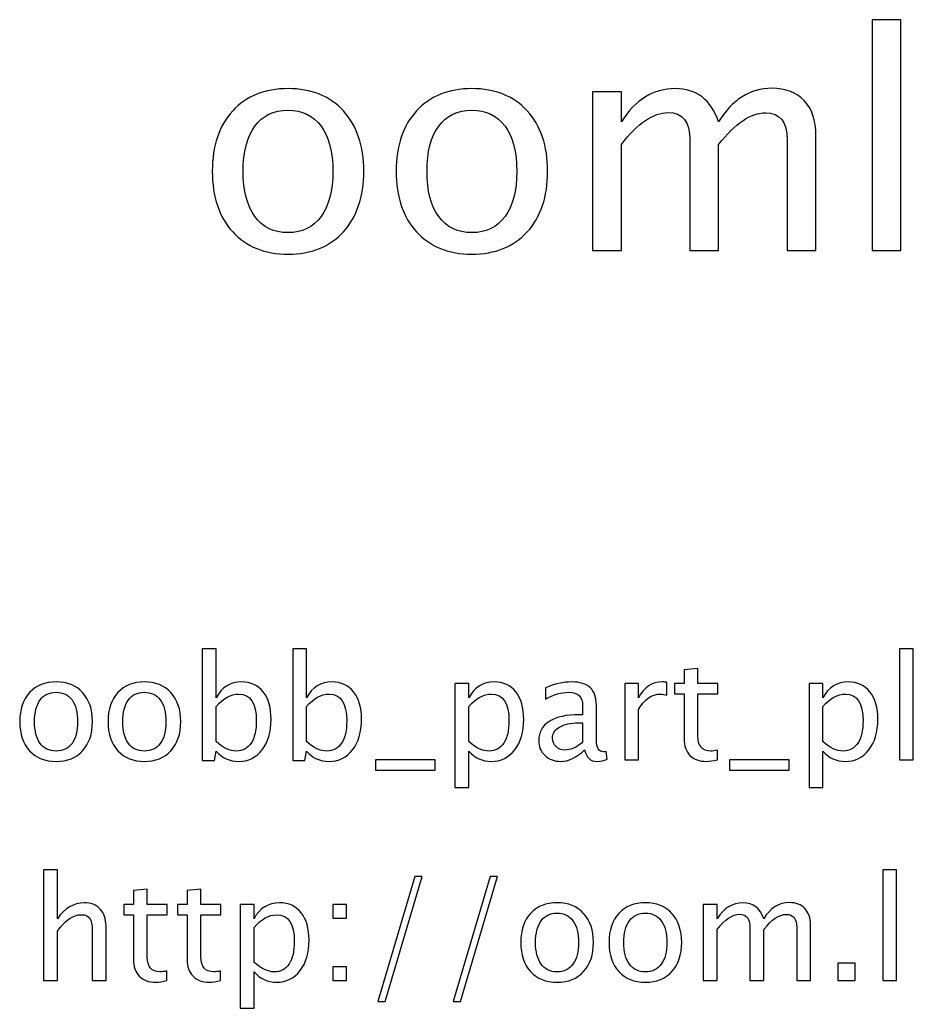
# Model space of a CAD drawing. Header units: centimetres. Extents: x -32.7 to 32.7, y -29.5 to 43.7.
# Drawn here: x -27.8 to -19.9, y 34.97 to 43.71 of the extents above; entities that cross this region are included whole.
import ezdxf

# ---------------------------------------------------------------- set-up
doc = ezdxf.new("R2010")
doc.units = ezdxf.units.CM
doc.header["$MEASUREMENT"] = 0
doc.layers.add('Layer 1', color=7, linetype='Continuous')

msp = doc.modelspace()

# ---------------------------------------------------------------- linework, layer by layer
at = {"layer": 'Layer 1'}
for points, knots in [([(-20.26239, 41.67044), (-20.26239, 41.67044), (-20.26239, 43.71037), (-20.26239, 43.71037), (-20.26239, 43.71037), (-20.26239, 43.71037), (-20.00839, 43.71037), (-20.00839, 43.71037), (-20.00839, 43.71037), (-20.00839, 43.71037), (-20.00839, 41.67044), (-20.00839, 41.67044), (-20.00839, 41.67044), (-20.00839, 41.67044), (-20.26239, 41.67044), (-20.26239, 41.67044)], [0, 0, 0, 0, 0.2, 0.2, 0.2, 0.2, 0.4, 0.4, 0.4, 0.4, 0.6, 0.6, 0.6, 0.6, 1, 1, 1, 1]), ([(-25.42528, 41.63869), (-25.63121, 41.63869), (-25.79437, 41.70439), (-25.91432, 41.8358), (-25.91432, 41.8358), (-26.0347, 41.96721), (-26.09468, 42.14581), (-26.09468, 42.37114), (-26.09468, 42.37114), (-26.09468, 42.59604), (-26.0347, 42.77419), (-25.91432, 42.90516), (-25.91432, 42.90516), (-25.79437, 43.03613), (-25.63121, 43.10183), (-25.42528, 43.10183), (-25.42528, 43.10183), (-25.21935, 43.10183), (-25.05619, 43.03613), (-24.93624, 42.90516), (-24.93624, 42.90516), (-24.81586, 42.77419), (-24.75589, 42.59604), (-24.75589, 42.37114), (-24.75589, 42.37114), (-24.75589, 42.14581), (-24.81586, 41.96721), (-24.93624, 41.8358), (-24.93624, 41.8358), (-25.05619, 41.70439), (-25.21935, 41.63869), (-25.42528, 41.63869)], [0, 0, 0, 0, 0.1111111, 0.1111111, 0.1111111, 0.1111111, 0.2222222, 0.2222222, 0.2222222, 0.2222222, 0.3333333, 0.3333333, 0.3333333, 0.3333333, 0.4444444, 0.4444444, 0.4444444, 0.4444444, 0.5555556, 0.5555556, 0.5555556, 0.5555556, 0.6666667, 0.6666667, 0.6666667, 0.6666667, 0.7777778, 0.7777778, 0.7777778, 0.7777778, 1, 1, 1, 1]), ([(-23.79986, 41.63869), (-24.00579, 41.63869), (-24.16895, 41.70439), (-24.2889, 41.8358), (-24.2889, 41.8358), (-24.40928, 41.96721), (-24.46926, 42.14581), (-24.46926, 42.37114), (-24.46926, 42.37114), (-24.46926, 42.59604), (-24.40928, 42.77419), (-24.2889, 42.90516), (-24.2889, 42.90516), (-24.16895, 43.03613), (-24.00579, 43.10183), (-23.79986, 43.10183), (-23.79986, 43.10183), (-23.59393, 43.10183), (-23.43077, 43.03613), (-23.31082, 42.90516), (-23.31082, 42.90516), (-23.19044, 42.77419), (-23.13047, 42.59604), (-23.13047, 42.37114), (-23.13047, 42.37114), (-23.13047, 42.14581), (-23.19044, 41.96721), (-23.31082, 41.8358), (-23.31082, 41.8358), (-23.43077, 41.70439), (-23.59393, 41.63869), (-23.79986, 41.63869)], [0, 0, 0, 0, 0.1111111, 0.1111111, 0.1111111, 0.1111111, 0.2222222, 0.2222222, 0.2222222, 0.2222222, 0.3333333, 0.3333333, 0.3333333, 0.3333333, 0.4444444, 0.4444444, 0.4444444, 0.4444444, 0.5555556, 0.5555556, 0.5555556, 0.5555556, 0.6666667, 0.6666667, 0.6666667, 0.6666667, 0.7777778, 0.7777778, 0.7777778, 0.7777778, 1, 1, 1, 1]), ([(-22.73271, 41.67044), (-22.73271, 41.67044), (-22.73271, 43.07273), (-22.73271, 43.07273), (-22.73271, 43.07273), (-22.73271, 43.07273), (-22.47871, 43.07273), (-22.47871, 43.07273), (-22.47871, 43.07273), (-22.47871, 43.07273), (-22.47871, 42.80771), (-22.47871, 42.80771), (-22.47871, 42.80771), (-22.3548, 43.00394), (-22.19605, 43.10183), (-22.00158, 43.10183), (-22.00158, 43.10183), (-21.81417, 43.10183), (-21.68673, 43.00394), (-21.61882, 42.80771), (-21.61882, 42.80771), (-21.49843, 43.0057), (-21.34144, 43.10448), (-21.14874, 43.10448), (-21.14874, 43.10448), (-21.02571, 43.10448), (-20.93002, 43.06832), (-20.86167, 42.99556), (-20.86167, 42.99556), (-20.79332, 42.9228), (-20.75892, 42.82094), (-20.75892, 42.68997), (-20.75892, 42.68997), (-20.75892, 42.68997), (-20.75892, 41.67044), (-20.75892, 41.67044), (-20.75892, 41.67044), (-20.75892, 41.67044), (-21.01292, 41.67044), (-21.01292, 41.67044), (-21.01292, 41.67044), (-21.01292, 41.67044), (-21.01292, 42.64807), (-21.01292, 42.64807), (-21.01292, 42.64807), (-21.01292, 42.80771), (-21.07642, 42.88752), (-21.20342, 42.88752), (-21.20342, 42.88752), (-21.33527, 42.88752), (-21.47374, 42.79448), (-21.61882, 42.60795), (-21.61882, 42.60795), (-21.61882, 42.60795), (-21.61882, 41.67044), (-21.61882, 41.67044), (-21.61882, 41.67044), (-21.61882, 41.67044), (-21.87282, 41.67044), (-21.87282, 41.67044), (-21.87282, 41.67044), (-21.87282, 41.67044), (-21.87282, 42.64896), (-21.87282, 42.64896), (-21.87282, 42.64896), (-21.87282, 42.80991), (-21.9372, 42.89017), (-22.0664, 42.89017), (-22.0664, 42.89017), (-22.19472, 42.89017), (-22.33231, 42.79668), (-22.47871, 42.60927), (-22.47871, 42.60927), (-22.47871, 42.60927), (-22.47871, 41.67044), (-22.47871, 41.67044), (-22.47871, 41.67044), (-22.47871, 41.67044), (-22.73271, 41.67044), (-22.73271, 41.67044)], [0, 0, 0, 0, 0.047619, 0.047619, 0.047619, 0.047619, 0.0952381, 0.0952381, 0.0952381, 0.0952381, 0.1428571, 0.1428571, 0.1428571, 0.1428571, 0.1904762, 0.1904762, 0.1904762, 0.1904762, 0.2380952, 0.2380952, 0.2380952, 0.2380952, 0.2857143, 0.2857143, 0.2857143, 0.2857143, 0.3333333, 0.3333333, 0.3333333, 0.3333333, 0.3809524, 0.3809524, 0.3809524, 0.3809524, 0.4285714, 0.4285714, 0.4285714, 0.4285714, 0.4761905, 0.4761905, 0.4761905, 0.4761905, 0.5238095, 0.5238095, 0.5238095, 0.5238095, 0.5714286, 0.5714286, 0.5714286, 0.5714286, 0.6190476, 0.6190476, 0.6190476, 0.6190476, 0.6666667, 0.6666667, 0.6666667, 0.6666667, 0.7142857, 0.7142857, 0.7142857, 0.7142857, 0.7619048, 0.7619048, 0.7619048, 0.7619048, 0.8095238, 0.8095238, 0.8095238, 0.8095238, 0.8571429, 0.8571429, 0.8571429, 0.8571429, 0.9047619, 0.9047619, 0.9047619, 0.9047619, 1, 1, 1, 1]), ([(-25.42572, 41.82919), (-25.30004, 41.82919), (-25.20215, 41.87637), (-25.13248, 41.97118), (-25.13248, 41.97118), (-25.06324, 42.06555), (-25.02841, 42.19917), (-25.02841, 42.37114), (-25.02841, 42.37114), (-25.02841, 42.54268), (-25.06324, 42.67586), (-25.13248, 42.77022), (-25.13248, 42.77022), (-25.20215, 42.86415), (-25.30004, 42.91133), (-25.42572, 42.91133), (-25.42572, 42.91133), (-25.55184, 42.91133), (-25.64973, 42.86415), (-25.71853, 42.77022), (-25.71853, 42.77022), (-25.78776, 42.67586), (-25.82215, 42.54268), (-25.82215, 42.37114), (-25.82215, 42.37114), (-25.82215, 42.19917), (-25.78776, 42.06555), (-25.71853, 41.97118), (-25.71853, 41.97118), (-25.64973, 41.87637), (-25.55184, 41.82919), (-25.42572, 41.82919)], [0, 0, 0, 0, 0.1111111, 0.1111111, 0.1111111, 0.1111111, 0.2222222, 0.2222222, 0.2222222, 0.2222222, 0.3333333, 0.3333333, 0.3333333, 0.3333333, 0.4444444, 0.4444444, 0.4444444, 0.4444444, 0.5555556, 0.5555556, 0.5555556, 0.5555556, 0.6666667, 0.6666667, 0.6666667, 0.6666667, 0.7777778, 0.7777778, 0.7777778, 0.7777778, 1, 1, 1, 1]), ([(-23.8003, 41.82919), (-23.67462, 41.82919), (-23.57673, 41.87637), (-23.50706, 41.97118), (-23.50706, 41.97118), (-23.43782, 42.06555), (-23.40299, 42.19917), (-23.40299, 42.37114), (-23.40299, 42.37114), (-23.40299, 42.54268), (-23.43782, 42.67586), (-23.50706, 42.77022), (-23.50706, 42.77022), (-23.57673, 42.86415), (-23.67462, 42.91133), (-23.8003, 42.91133), (-23.8003, 42.91133), (-23.92642, 42.91133), (-24.02431, 42.86415), (-24.09311, 42.77022), (-24.09311, 42.77022), (-24.16234, 42.67586), (-24.19673, 42.54268), (-24.19673, 42.37114), (-24.19673, 42.37114), (-24.19673, 42.19917), (-24.16234, 42.06555), (-24.09311, 41.97118), (-24.09311, 41.97118), (-24.02431, 41.87637), (-23.92642, 41.82919), (-23.8003, 41.82919)], [0, 0, 0, 0, 0.1111111, 0.1111111, 0.1111111, 0.1111111, 0.2222222, 0.2222222, 0.2222222, 0.2222222, 0.3333333, 0.3333333, 0.3333333, 0.3333333, 0.4444444, 0.4444444, 0.4444444, 0.4444444, 0.5555556, 0.5555556, 0.5555556, 0.5555556, 0.6666667, 0.6666667, 0.6666667, 0.6666667, 0.7777778, 0.7777778, 0.7777778, 0.7777778, 1, 1, 1, 1]), ([(-26.18315, 37.16282), (-26.18315, 37.16282), (-26.18315, 38.14961), (-26.18315, 38.14961), (-26.18315, 38.14961), (-26.18315, 38.14961), (-26.06123, 38.14961), (-26.06123, 38.14961), (-26.06123, 38.14961), (-26.06123, 38.14961), (-26.06123, 37.71633), (-26.06123, 37.71633), (-26.06123, 37.71633), (-26.01128, 37.81052), (-25.93613, 37.85751), (-25.83602, 37.85751), (-25.83602, 37.85751), (-25.75495, 37.85751), (-25.69124, 37.82809), (-25.64467, 37.76903), (-25.64467, 37.76903), (-25.5981, 37.70998), (-25.57482, 37.62933), (-25.57482, 37.5271), (-25.57482, 37.5271), (-25.57482, 37.41576), (-25.60128, 37.3258), (-25.65398, 37.25765), (-25.65398, 37.25765), (-25.70669, 37.18928), (-25.77611, 37.1552), (-25.86205, 37.1552), (-25.86205, 37.1552), (-25.94185, 37.1552), (-26.00831, 37.18568), (-26.06123, 37.24685), (-26.06123, 37.24685), (-26.06123, 37.24685), (-26.07605, 37.16282), (-26.07605, 37.16282), (-26.07605, 37.16282), (-26.07605, 37.16282), (-26.18315, 37.16282), (-26.18315, 37.16282)], [0, 0, 0, 0, 0.0833333, 0.0833333, 0.0833333, 0.0833333, 0.1666667, 0.1666667, 0.1666667, 0.1666667, 0.25, 0.25, 0.25, 0.25, 0.3333333, 0.3333333, 0.3333333, 0.3333333, 0.4166667, 0.4166667, 0.4166667, 0.4166667, 0.5, 0.5, 0.5, 0.5, 0.5833333, 0.5833333, 0.5833333, 0.5833333, 0.6666667, 0.6666667, 0.6666667, 0.6666667, 0.75, 0.75, 0.75, 0.75, 0.8333333, 0.8333333, 0.8333333, 0.8333333, 1, 1, 1, 1]), ([(-25.3839, 37.16282), (-25.3839, 37.16282), (-25.3839, 38.14961), (-25.3839, 38.14961), (-25.3839, 38.14961), (-25.3839, 38.14961), (-25.26198, 38.14961), (-25.26198, 38.14961), (-25.26198, 38.14961), (-25.26198, 38.14961), (-25.26198, 37.71633), (-25.26198, 37.71633), (-25.26198, 37.71633), (-25.21203, 37.81052), (-25.13688, 37.85751), (-25.03677, 37.85751), (-25.03677, 37.85751), (-24.9557, 37.85751), (-24.89199, 37.82809), (-24.84542, 37.76903), (-24.84542, 37.76903), (-24.79885, 37.70998), (-24.77557, 37.62933), (-24.77557, 37.5271), (-24.77557, 37.5271), (-24.77557, 37.41576), (-24.80203, 37.3258), (-24.85473, 37.25765), (-24.85473, 37.25765), (-24.90744, 37.18928), (-24.97686, 37.1552), (-25.0628, 37.1552), (-25.0628, 37.1552), (-25.1426, 37.1552), (-25.20906, 37.18568), (-25.26198, 37.24685), (-25.26198, 37.24685), (-25.26198, 37.24685), (-25.2768, 37.16282), (-25.2768, 37.16282), (-25.2768, 37.16282), (-25.2768, 37.16282), (-25.3839, 37.16282), (-25.3839, 37.16282)], [0, 0, 0, 0, 0.0833333, 0.0833333, 0.0833333, 0.0833333, 0.1666667, 0.1666667, 0.1666667, 0.1666667, 0.25, 0.25, 0.25, 0.25, 0.3333333, 0.3333333, 0.3333333, 0.3333333, 0.4166667, 0.4166667, 0.4166667, 0.4166667, 0.5, 0.5, 0.5, 0.5, 0.5833333, 0.5833333, 0.5833333, 0.5833333, 0.6666667, 0.6666667, 0.6666667, 0.6666667, 0.75, 0.75, 0.75, 0.75, 0.8333333, 0.8333333, 0.8333333, 0.8333333, 1, 1, 1, 1]), ([(-20.02028, 37.17044), (-20.02028, 37.17044), (-20.02028, 38.14961), (-20.02028, 38.14961), (-20.02028, 38.14961), (-20.02028, 38.14961), (-19.89836, 38.14961), (-19.89836, 38.14961), (-19.89836, 38.14961), (-19.89836, 38.14961), (-19.89836, 37.17044), (-19.89836, 37.17044), (-19.89836, 37.17044), (-19.89836, 37.17044), (-20.02028, 37.17044), (-20.02028, 37.17044)], [0, 0, 0, 0, 0.2, 0.2, 0.2, 0.2, 0.4, 0.4, 0.4, 0.4, 0.6, 0.6, 0.6, 0.6, 1, 1, 1, 1]), ([(-21.62852, 37.17065), (-21.6662, 37.16028), (-21.699, 37.1552), (-21.72673, 37.1552), (-21.72673, 37.1552), (-21.78896, 37.1552), (-21.83743, 37.17298), (-21.87215, 37.20854), (-21.87215, 37.20854), (-21.90707, 37.2441), (-21.92443, 37.29342), (-21.92443, 37.35671), (-21.92443, 37.35671), (-21.92443, 37.35671), (-21.92443, 37.7521), (-21.92443, 37.7521), (-21.92443, 37.7521), (-21.92443, 37.7521), (-22.00867, 37.7521), (-22.00867, 37.7521), (-22.00867, 37.7521), (-22.00867, 37.7521), (-22.00867, 37.84354), (-22.00867, 37.84354), (-22.00867, 37.84354), (-22.00867, 37.84354), (-21.92443, 37.84354), (-21.92443, 37.84354), (-21.92443, 37.84354), (-21.92443, 37.84354), (-21.92443, 37.96525), (-21.92443, 37.96525), (-21.92443, 37.96525), (-21.92443, 37.96525), (-21.80251, 37.97689), (-21.80251, 37.97689), (-21.80251, 37.97689), (-21.80251, 37.97689), (-21.80251, 37.84354), (-21.80251, 37.84354), (-21.80251, 37.84354), (-21.80251, 37.84354), (-21.62598, 37.84354), (-21.62598, 37.84354), (-21.62598, 37.84354), (-21.62598, 37.84354), (-21.62598, 37.7521), (-21.62598, 37.7521), (-21.62598, 37.7521), (-21.62598, 37.7521), (-21.80251, 37.7521), (-21.80251, 37.7521), (-21.80251, 37.7521), (-21.80251, 37.7521), (-21.80251, 37.37872), (-21.80251, 37.37872), (-21.80251, 37.37872), (-21.80251, 37.29067), (-21.7642, 37.24664), (-21.68779, 37.24664), (-21.68779, 37.24664), (-21.67149, 37.24664), (-21.6518, 37.24939), (-21.62852, 37.25468), (-21.62852, 37.25468), (-21.62852, 37.25468), (-21.62852, 37.17065), (-21.62852, 37.17065)], [0, 0, 0, 0, 0.0555556, 0.0555556, 0.0555556, 0.0555556, 0.1111111, 0.1111111, 0.1111111, 0.1111111, 0.1666667, 0.1666667, 0.1666667, 0.1666667, 0.2222222, 0.2222222, 0.2222222, 0.2222222, 0.2777778, 0.2777778, 0.2777778, 0.2777778, 0.3333333, 0.3333333, 0.3333333, 0.3333333, 0.3888889, 0.3888889, 0.3888889, 0.3888889, 0.4444444, 0.4444444, 0.4444444, 0.4444444, 0.5, 0.5, 0.5, 0.5, 0.5555556, 0.5555556, 0.5555556, 0.5555556, 0.6111111, 0.6111111, 0.6111111, 0.6111111, 0.6666667, 0.6666667, 0.6666667, 0.6666667, 0.7222222, 0.7222222, 0.7222222, 0.7222222, 0.7777778, 0.7777778, 0.7777778, 0.7777778, 0.8333333, 0.8333333, 0.8333333, 0.8333333, 0.8888889, 0.8888889, 0.8888889, 0.8888889, 1, 1, 1, 1]), ([(-27.47558, 37.1552), (-27.57443, 37.1552), (-27.65274, 37.18674), (-27.71032, 37.24982), (-27.71032, 37.24982), (-27.7681, 37.31289), (-27.79689, 37.39862), (-27.79689, 37.50678), (-27.79689, 37.50678), (-27.79689, 37.61473), (-27.7681, 37.70024), (-27.71032, 37.76311), (-27.71032, 37.76311), (-27.65274, 37.82597), (-27.57443, 37.85751), (-27.47558, 37.85751), (-27.47558, 37.85751), (-27.37673, 37.85751), (-27.29841, 37.82597), (-27.24084, 37.76311), (-27.24084, 37.76311), (-27.18306, 37.70024), (-27.15427, 37.61473), (-27.15427, 37.50678), (-27.15427, 37.50678), (-27.15427, 37.39862), (-27.18306, 37.31289), (-27.24084, 37.24982), (-27.24084, 37.24982), (-27.29841, 37.18674), (-27.37673, 37.1552), (-27.47558, 37.1552)], [0, 0, 0, 0, 0.1111111, 0.1111111, 0.1111111, 0.1111111, 0.2222222, 0.2222222, 0.2222222, 0.2222222, 0.3333333, 0.3333333, 0.3333333, 0.3333333, 0.4444444, 0.4444444, 0.4444444, 0.4444444, 0.5555556, 0.5555556, 0.5555556, 0.5555556, 0.6666667, 0.6666667, 0.6666667, 0.6666667, 0.7777778, 0.7777778, 0.7777778, 0.7777778, 1, 1, 1, 1]), ([(-26.69538, 37.1552), (-26.79423, 37.1552), (-26.87254, 37.18674), (-26.93012, 37.24982), (-26.93012, 37.24982), (-26.9879, 37.31289), (-27.01669, 37.39862), (-27.01669, 37.50678), (-27.01669, 37.50678), (-27.01669, 37.61473), (-26.9879, 37.70024), (-26.93012, 37.76311), (-26.93012, 37.76311), (-26.87254, 37.82597), (-26.79423, 37.85751), (-26.69538, 37.85751), (-26.69538, 37.85751), (-26.59653, 37.85751), (-26.51821, 37.82597), (-26.46064, 37.76311), (-26.46064, 37.76311), (-26.40286, 37.70024), (-26.37407, 37.61473), (-26.37407, 37.50678), (-26.37407, 37.50678), (-26.37407, 37.39862), (-26.40286, 37.31289), (-26.46064, 37.24982), (-26.46064, 37.24982), (-26.51821, 37.18674), (-26.59653, 37.1552), (-26.69538, 37.1552)], [0, 0, 0, 0, 0.1111111, 0.1111111, 0.1111111, 0.1111111, 0.2222222, 0.2222222, 0.2222222, 0.2222222, 0.3333333, 0.3333333, 0.3333333, 0.3333333, 0.4444444, 0.4444444, 0.4444444, 0.4444444, 0.5555556, 0.5555556, 0.5555556, 0.5555556, 0.6666667, 0.6666667, 0.6666667, 0.6666667, 0.7777778, 0.7777778, 0.7777778, 0.7777778, 1, 1, 1, 1]), ([(-23.94965, 36.92533), (-23.94965, 36.92533), (-23.94965, 37.84354), (-23.94965, 37.84354), (-23.94965, 37.84354), (-23.94965, 37.84354), (-23.82773, 37.84354), (-23.82773, 37.84354), (-23.82773, 37.84354), (-23.82773, 37.84354), (-23.82773, 37.71633), (-23.82773, 37.71633), (-23.82773, 37.71633), (-23.77778, 37.81052), (-23.70263, 37.85751), (-23.60252, 37.85751), (-23.60252, 37.85751), (-23.52145, 37.85751), (-23.45774, 37.82809), (-23.41117, 37.76903), (-23.41117, 37.76903), (-23.3646, 37.70998), (-23.34132, 37.62933), (-23.34132, 37.5271), (-23.34132, 37.5271), (-23.34132, 37.41576), (-23.36778, 37.3258), (-23.42048, 37.25765), (-23.42048, 37.25765), (-23.47319, 37.18928), (-23.54261, 37.1552), (-23.62855, 37.1552), (-23.62855, 37.1552), (-23.70835, 37.1552), (-23.77481, 37.18568), (-23.82773, 37.24685), (-23.82773, 37.24685), (-23.82773, 37.24685), (-23.82773, 36.92533), (-23.82773, 36.92533), (-23.82773, 36.92533), (-23.82773, 36.92533), (-23.94965, 36.92533), (-23.94965, 36.92533)], [0, 0, 0, 0, 0.0833333, 0.0833333, 0.0833333, 0.0833333, 0.1666667, 0.1666667, 0.1666667, 0.1666667, 0.25, 0.25, 0.25, 0.25, 0.3333333, 0.3333333, 0.3333333, 0.3333333, 0.4166667, 0.4166667, 0.4166667, 0.4166667, 0.5, 0.5, 0.5, 0.5, 0.5833333, 0.5833333, 0.5833333, 0.5833333, 0.6666667, 0.6666667, 0.6666667, 0.6666667, 0.75, 0.75, 0.75, 0.75, 0.8333333, 0.8333333, 0.8333333, 0.8333333, 1, 1, 1, 1]), ([(-22.80348, 37.25617), (-22.87671, 37.18886), (-22.9472, 37.1552), (-23.01493, 37.1552), (-23.01493, 37.1552), (-23.0706, 37.1552), (-23.11696, 37.17256), (-23.15357, 37.20748), (-23.15357, 37.20748), (-23.1904, 37.24241), (-23.20882, 37.28643), (-23.20882, 37.33956), (-23.20882, 37.33956), (-23.20882, 37.41301), (-23.17792, 37.46953), (-23.11611, 37.5089), (-23.11611, 37.5089), (-23.0543, 37.54827), (-22.96561, 37.56795), (-22.85004, 37.56795), (-22.85004, 37.56795), (-22.85004, 37.56795), (-22.82147, 37.56795), (-22.82147, 37.56795), (-22.82147, 37.56795), (-22.82147, 37.56795), (-22.82147, 37.64902), (-22.82147, 37.64902), (-22.82147, 37.64902), (-22.82147, 37.72712), (-22.86211, 37.76607), (-22.9436, 37.76607), (-22.9436, 37.76607), (-23.00668, 37.76607), (-23.07568, 37.74617), (-23.1504, 37.70638), (-23.1504, 37.70638), (-23.1504, 37.70638), (-23.1504, 37.80671), (-23.1504, 37.80671), (-23.1504, 37.80671), (-23.06827, 37.84058), (-22.9908, 37.85751), (-22.9182, 37.85751), (-22.9182, 37.85751), (-22.84348, 37.85751), (-22.78824, 37.84058), (-22.75289, 37.8065), (-22.75289, 37.8065), (-22.71733, 37.77242), (-22.69955, 37.71993), (-22.69955, 37.64902), (-22.69955, 37.64902), (-22.69955, 37.64902), (-22.69955, 37.34485), (-22.69955, 37.34485), (-22.69955, 37.34485), (-22.69955, 37.27522), (-22.67817, 37.24029), (-22.6352, 37.24029), (-22.6352, 37.24029), (-22.62991, 37.24029), (-22.62208, 37.24114), (-22.61171, 37.24283), (-22.61171, 37.24283), (-22.61171, 37.24283), (-22.60303, 37.1751), (-22.60303, 37.1751), (-22.60303, 37.1751), (-22.63076, 37.16176), (-22.66124, 37.1552), (-22.69468, 37.1552), (-22.69468, 37.1552), (-22.75162, 37.1552), (-22.78781, 37.18886), (-22.80348, 37.25617)], [0, 0, 0, 0, 0.05, 0.05, 0.05, 0.05, 0.1, 0.1, 0.1, 0.1, 0.15, 0.15, 0.15, 0.15, 0.2, 0.2, 0.2, 0.2, 0.25, 0.25, 0.25, 0.25, 0.3, 0.3, 0.3, 0.3, 0.35, 0.35, 0.35, 0.35, 0.4, 0.4, 0.4, 0.4, 0.45, 0.45, 0.45, 0.45, 0.5, 0.5, 0.5, 0.5, 0.55, 0.55, 0.55, 0.55, 0.6, 0.6, 0.6, 0.6, 0.65, 0.65, 0.65, 0.65, 0.7, 0.7, 0.7, 0.7, 0.75, 0.75, 0.75, 0.75, 0.8, 0.8, 0.8, 0.8, 0.85, 0.85, 0.85, 0.85, 0.9, 0.9, 0.9, 0.9, 1, 1, 1, 1]), ([(-22.44915, 37.17044), (-22.44915, 37.17044), (-22.44915, 37.84354), (-22.44915, 37.84354), (-22.44915, 37.84354), (-22.44915, 37.84354), (-22.32723, 37.84354), (-22.32723, 37.84354), (-22.32723, 37.84354), (-22.32723, 37.84354), (-22.32723, 37.71633), (-22.32723, 37.71633), (-22.32723, 37.71633), (-22.27876, 37.81052), (-22.20848, 37.85751), (-22.1162, 37.85751), (-22.1162, 37.85751), (-22.10371, 37.85751), (-22.09059, 37.85645), (-22.07704, 37.85434), (-22.07704, 37.85434), (-22.07704, 37.85434), (-22.07704, 37.74025), (-22.07704, 37.74025), (-22.07704, 37.74025), (-22.09821, 37.74723), (-22.11683, 37.75083), (-22.13292, 37.75083), (-22.13292, 37.75083), (-22.21039, 37.75083), (-22.27516, 37.70511), (-22.32723, 37.61346), (-22.32723, 37.61346), (-22.32723, 37.61346), (-22.32723, 37.17044), (-22.32723, 37.17044), (-22.32723, 37.17044), (-22.32723, 37.17044), (-22.44915, 37.17044), (-22.44915, 37.17044)], [0, 0, 0, 0, 0.0909091, 0.0909091, 0.0909091, 0.0909091, 0.1818182, 0.1818182, 0.1818182, 0.1818182, 0.2727273, 0.2727273, 0.2727273, 0.2727273, 0.3636364, 0.3636364, 0.3636364, 0.3636364, 0.4545455, 0.4545455, 0.4545455, 0.4545455, 0.5454545, 0.5454545, 0.5454545, 0.5454545, 0.6363636, 0.6363636, 0.6363636, 0.6363636, 0.7272727, 0.7272727, 0.7272727, 0.7272727, 0.8181818, 0.8181818, 0.8181818, 0.8181818, 1, 1, 1, 1]), ([(-20.81953, 36.92533), (-20.81953, 36.92533), (-20.81953, 37.84354), (-20.81953, 37.84354), (-20.81953, 37.84354), (-20.81953, 37.84354), (-20.69761, 37.84354), (-20.69761, 37.84354), (-20.69761, 37.84354), (-20.69761, 37.84354), (-20.69761, 37.71633), (-20.69761, 37.71633), (-20.69761, 37.71633), (-20.64766, 37.81052), (-20.57251, 37.85751), (-20.4724, 37.85751), (-20.4724, 37.85751), (-20.39133, 37.85751), (-20.32762, 37.82809), (-20.28105, 37.76903), (-20.28105, 37.76903), (-20.23448, 37.70998), (-20.2112, 37.62933), (-20.2112, 37.5271), (-20.2112, 37.5271), (-20.2112, 37.41576), (-20.23766, 37.3258), (-20.29036, 37.25765), (-20.29036, 37.25765), (-20.34307, 37.18928), (-20.41249, 37.1552), (-20.49843, 37.1552), (-20.49843, 37.1552), (-20.57823, 37.1552), (-20.64469, 37.18568), (-20.69761, 37.24685), (-20.69761, 37.24685), (-20.69761, 37.24685), (-20.69761, 36.92533), (-20.69761, 36.92533), (-20.69761, 36.92533), (-20.69761, 36.92533), (-20.81953, 36.92533), (-20.81953, 36.92533)], [0, 0, 0, 0, 0.0833333, 0.0833333, 0.0833333, 0.0833333, 0.1666667, 0.1666667, 0.1666667, 0.1666667, 0.25, 0.25, 0.25, 0.25, 0.3333333, 0.3333333, 0.3333333, 0.3333333, 0.4166667, 0.4166667, 0.4166667, 0.4166667, 0.5, 0.5, 0.5, 0.5, 0.5833333, 0.5833333, 0.5833333, 0.5833333, 0.6666667, 0.6666667, 0.6666667, 0.6666667, 0.75, 0.75, 0.75, 0.75, 0.8333333, 0.8333333, 0.8333333, 0.8333333, 1, 1, 1, 1]), ([(-27.47579, 37.24664), (-27.41547, 37.24664), (-27.36848, 37.26929), (-27.33503, 37.3148), (-27.33503, 37.3148), (-27.3018, 37.36009), (-27.28508, 37.42423), (-27.28508, 37.50678), (-27.28508, 37.50678), (-27.28508, 37.58912), (-27.3018, 37.65304), (-27.33503, 37.69834), (-27.33503, 37.69834), (-27.36848, 37.74342), (-27.41547, 37.76607), (-27.47579, 37.76607), (-27.47579, 37.76607), (-27.53633, 37.76607), (-27.58332, 37.74342), (-27.61634, 37.69834), (-27.61634, 37.69834), (-27.64957, 37.65304), (-27.66608, 37.58912), (-27.66608, 37.50678), (-27.66608, 37.50678), (-27.66608, 37.42423), (-27.64957, 37.36009), (-27.61634, 37.3148), (-27.61634, 37.3148), (-27.58332, 37.26929), (-27.53633, 37.24664), (-27.47579, 37.24664)], [0, 0, 0, 0, 0.1111111, 0.1111111, 0.1111111, 0.1111111, 0.2222222, 0.2222222, 0.2222222, 0.2222222, 0.3333333, 0.3333333, 0.3333333, 0.3333333, 0.4444444, 0.4444444, 0.4444444, 0.4444444, 0.5555556, 0.5555556, 0.5555556, 0.5555556, 0.6666667, 0.6666667, 0.6666667, 0.6666667, 0.7777778, 0.7777778, 0.7777778, 0.7777778, 1, 1, 1, 1]), ([(-26.69559, 37.24664), (-26.63527, 37.24664), (-26.58828, 37.26929), (-26.55483, 37.3148), (-26.55483, 37.3148), (-26.5216, 37.36009), (-26.50488, 37.42423), (-26.50488, 37.50678), (-26.50488, 37.50678), (-26.50488, 37.58912), (-26.5216, 37.65304), (-26.55483, 37.69834), (-26.55483, 37.69834), (-26.58828, 37.74342), (-26.63527, 37.76607), (-26.69559, 37.76607), (-26.69559, 37.76607), (-26.75613, 37.76607), (-26.80312, 37.74342), (-26.83614, 37.69834), (-26.83614, 37.69834), (-26.86937, 37.65304), (-26.88588, 37.58912), (-26.88588, 37.50678), (-26.88588, 37.50678), (-26.88588, 37.42423), (-26.86937, 37.36009), (-26.83614, 37.3148), (-26.83614, 37.3148), (-26.80312, 37.26929), (-26.75613, 37.24664), (-26.69559, 37.24664)], [0, 0, 0, 0, 0.1111111, 0.1111111, 0.1111111, 0.1111111, 0.2222222, 0.2222222, 0.2222222, 0.2222222, 0.3333333, 0.3333333, 0.3333333, 0.3333333, 0.4444444, 0.4444444, 0.4444444, 0.4444444, 0.5555556, 0.5555556, 0.5555556, 0.5555556, 0.6666667, 0.6666667, 0.6666667, 0.6666667, 0.7777778, 0.7777778, 0.7777778, 0.7777778, 1, 1, 1, 1]), ([(-26.06123, 37.33088), (-25.99836, 37.27479), (-25.93846, 37.24664), (-25.88152, 37.24664), (-25.88152, 37.24664), (-25.82543, 37.24664), (-25.78204, 37.27014), (-25.75156, 37.31691), (-25.75156, 37.31691), (-25.72087, 37.36369), (-25.70563, 37.42952), (-25.70563, 37.51461), (-25.70563, 37.51461), (-25.70563, 37.67209), (-25.7577, 37.75083), (-25.86184, 37.75083), (-25.86184, 37.75083), (-25.93, 37.75083), (-25.99646, 37.714), (-26.06123, 37.64013), (-26.06123, 37.64013), (-26.06123, 37.64013), (-26.06123, 37.33088), (-26.06123, 37.33088)], [0, 0, 0, 0, 0.1428571, 0.1428571, 0.1428571, 0.1428571, 0.2857143, 0.2857143, 0.2857143, 0.2857143, 0.4285714, 0.4285714, 0.4285714, 0.4285714, 0.5714286, 0.5714286, 0.5714286, 0.5714286, 0.7142857, 0.7142857, 0.7142857, 0.7142857, 1, 1, 1, 1]), ([(-25.26198, 37.33088), (-25.19911, 37.27479), (-25.13921, 37.24664), (-25.08227, 37.24664), (-25.08227, 37.24664), (-25.02618, 37.24664), (-24.98279, 37.27014), (-24.95231, 37.31691), (-24.95231, 37.31691), (-24.92162, 37.36369), (-24.90638, 37.42952), (-24.90638, 37.51461), (-24.90638, 37.51461), (-24.90638, 37.67209), (-24.95845, 37.75083), (-25.06259, 37.75083), (-25.06259, 37.75083), (-25.13075, 37.75083), (-25.19721, 37.714), (-25.26198, 37.64013), (-25.26198, 37.64013), (-25.26198, 37.64013), (-25.26198, 37.33088), (-25.26198, 37.33088)], [0, 0, 0, 0, 0.1428571, 0.1428571, 0.1428571, 0.1428571, 0.2857143, 0.2857143, 0.2857143, 0.2857143, 0.4285714, 0.4285714, 0.4285714, 0.4285714, 0.5714286, 0.5714286, 0.5714286, 0.5714286, 0.7142857, 0.7142857, 0.7142857, 0.7142857, 1, 1, 1, 1]), ([(-23.82773, 37.33088), (-23.76486, 37.27479), (-23.70496, 37.24664), (-23.64802, 37.24664), (-23.64802, 37.24664), (-23.59193, 37.24664), (-23.54854, 37.27014), (-23.51806, 37.31691), (-23.51806, 37.31691), (-23.48737, 37.36369), (-23.47213, 37.42952), (-23.47213, 37.51461), (-23.47213, 37.51461), (-23.47213, 37.67209), (-23.5242, 37.75083), (-23.62834, 37.75083), (-23.62834, 37.75083), (-23.6965, 37.75083), (-23.76296, 37.714), (-23.82773, 37.64013), (-23.82773, 37.64013), (-23.82773, 37.64013), (-23.82773, 37.33088), (-23.82773, 37.33088)], [0, 0, 0, 0, 0.1428571, 0.1428571, 0.1428571, 0.1428571, 0.2857143, 0.2857143, 0.2857143, 0.2857143, 0.4285714, 0.4285714, 0.4285714, 0.4285714, 0.5714286, 0.5714286, 0.5714286, 0.5714286, 0.7142857, 0.7142857, 0.7142857, 0.7142857, 1, 1, 1, 1]), ([(-20.69761, 37.33088), (-20.63474, 37.27479), (-20.57484, 37.24664), (-20.5179, 37.24664), (-20.5179, 37.24664), (-20.46181, 37.24664), (-20.41842, 37.27014), (-20.38794, 37.31691), (-20.38794, 37.31691), (-20.35725, 37.36369), (-20.34201, 37.42952), (-20.34201, 37.51461), (-20.34201, 37.51461), (-20.34201, 37.67209), (-20.39408, 37.75083), (-20.49822, 37.75083), (-20.49822, 37.75083), (-20.56638, 37.75083), (-20.63284, 37.714), (-20.69761, 37.64013), (-20.69761, 37.64013), (-20.69761, 37.64013), (-20.69761, 37.33088), (-20.69761, 37.33088)], [0, 0, 0, 0, 0.1428571, 0.1428571, 0.1428571, 0.1428571, 0.2857143, 0.2857143, 0.2857143, 0.2857143, 0.4285714, 0.4285714, 0.4285714, 0.4285714, 0.5714286, 0.5714286, 0.5714286, 0.5714286, 0.7142857, 0.7142857, 0.7142857, 0.7142857, 1, 1, 1, 1]), ([(-22.82147, 37.32263), (-22.82147, 37.32263), (-22.82147, 37.49556), (-22.82147, 37.49556), (-22.82147, 37.49556), (-22.82147, 37.49556), (-22.86063, 37.49683), (-22.86063, 37.49683), (-22.86063, 37.49683), (-22.92836, 37.49683), (-22.98297, 37.48434), (-23.02467, 37.45937), (-23.02467, 37.45937), (-23.06616, 37.43418), (-23.0869, 37.40095), (-23.0869, 37.35946), (-23.0869, 37.35946), (-23.0869, 37.33046), (-23.07653, 37.30591), (-23.056, 37.2858), (-23.056, 37.2858), (-23.03525, 37.26569), (-23.01006, 37.25553), (-22.98022, 37.25553), (-22.98022, 37.25553), (-22.92942, 37.25553), (-22.8765, 37.27797), (-22.82147, 37.32263)], [0, 0, 0, 0, 0.125, 0.125, 0.125, 0.125, 0.25, 0.25, 0.25, 0.25, 0.375, 0.375, 0.375, 0.375, 0.5, 0.5, 0.5, 0.5, 0.625, 0.625, 0.625, 0.625, 0.75, 0.75, 0.75, 0.75, 1, 1, 1, 1]), ([(-24.65323, 37.079), (-24.65323, 37.079), (-24.65323, 37.17044), (-24.65323, 37.17044), (-24.65323, 37.17044), (-24.65323, 37.17044), (-24.12491, 37.17044), (-24.12491, 37.17044), (-24.12491, 37.17044), (-24.12491, 37.17044), (-24.12491, 37.079), (-24.12491, 37.079), (-24.12491, 37.079), (-24.12491, 37.079), (-24.65323, 37.079), (-24.65323, 37.079)], [0, 0, 0, 0, 0.2, 0.2, 0.2, 0.2, 0.4, 0.4, 0.4, 0.4, 0.6, 0.6, 0.6, 0.6, 1, 1, 1, 1]), ([(-21.52311, 37.079), (-21.52311, 37.079), (-21.52311, 37.17044), (-21.52311, 37.17044), (-21.52311, 37.17044), (-21.52311, 37.17044), (-20.99479, 37.17044), (-20.99479, 37.17044), (-20.99479, 37.17044), (-20.99479, 37.17044), (-20.99479, 37.079), (-20.99479, 37.079), (-20.99479, 37.079), (-20.99479, 37.079), (-21.52311, 37.079), (-21.52311, 37.079)], [0, 0, 0, 0, 0.2, 0.2, 0.2, 0.2, 0.4, 0.4, 0.4, 0.4, 0.6, 0.6, 0.6, 0.6, 1, 1, 1, 1]), ([(-27.58567, 35.21887), (-27.58567, 35.21887), (-27.58567, 36.19804), (-27.58567, 36.19804), (-27.58567, 36.19804), (-27.58567, 36.19804), (-27.46375, 36.19804), (-27.46375, 36.19804), (-27.46375, 36.19804), (-27.46375, 36.19804), (-27.46375, 35.76476), (-27.46375, 35.76476), (-27.46375, 35.76476), (-27.39919, 35.85895), (-27.32003, 35.90594), (-27.22647, 35.90594), (-27.22647, 35.90594), (-27.16763, 35.90594), (-27.12085, 35.88753), (-27.08635, 35.85048), (-27.08635, 35.85048), (-27.05185, 35.81365), (-27.03449, 35.76391), (-27.03449, 35.70168), (-27.03449, 35.70168), (-27.03449, 35.70168), (-27.03449, 35.21887), (-27.03449, 35.21887), (-27.03449, 35.21887), (-27.03449, 35.21887), (-27.15641, 35.21887), (-27.15641, 35.21887), (-27.15641, 35.21887), (-27.15641, 35.21887), (-27.15641, 35.66189), (-27.15641, 35.66189), (-27.15641, 35.66189), (-27.15641, 35.71184), (-27.16382, 35.7474), (-27.17842, 35.76857), (-27.17842, 35.76857), (-27.19324, 35.78995), (-27.21758, 35.80053), (-27.25166, 35.80053), (-27.25166, 35.80053), (-27.32659, 35.80053), (-27.39729, 35.75164), (-27.46375, 35.65385), (-27.46375, 35.65385), (-27.46375, 35.65385), (-27.46375, 35.21887), (-27.46375, 35.21887), (-27.46375, 35.21887), (-27.46375, 35.21887), (-27.58567, 35.21887), (-27.58567, 35.21887)], [0, 0, 0, 0, 0.0666667, 0.0666667, 0.0666667, 0.0666667, 0.1333333, 0.1333333, 0.1333333, 0.1333333, 0.2, 0.2, 0.2, 0.2, 0.2666667, 0.2666667, 0.2666667, 0.2666667, 0.3333333, 0.3333333, 0.3333333, 0.3333333, 0.4, 0.4, 0.4, 0.4, 0.4666667, 0.4666667, 0.4666667, 0.4666667, 0.5333333, 0.5333333, 0.5333333, 0.5333333, 0.6, 0.6, 0.6, 0.6, 0.6666667, 0.6666667, 0.6666667, 0.6666667, 0.7333333, 0.7333333, 0.7333333, 0.7333333, 0.8, 0.8, 0.8, 0.8, 0.8666667, 0.8666667, 0.8666667, 0.8666667, 1, 1, 1, 1]), ([(-20.16677, 35.21887), (-20.16677, 35.21887), (-20.16677, 36.19804), (-20.16677, 36.19804), (-20.16677, 36.19804), (-20.16677, 36.19804), (-20.04485, 36.19804), (-20.04485, 36.19804), (-20.04485, 36.19804), (-20.04485, 36.19804), (-20.04485, 35.21887), (-20.04485, 35.21887), (-20.04485, 35.21887), (-20.04485, 35.21887), (-20.16677, 35.21887), (-20.16677, 35.21887)], [0, 0, 0, 0, 0.2, 0.2, 0.2, 0.2, 0.4, 0.4, 0.4, 0.4, 0.6, 0.6, 0.6, 0.6, 1, 1, 1, 1]), ([(-24.63123, 35.03472), (-24.63123, 35.03472), (-24.30463, 36.13708), (-24.30463, 36.13708), (-24.30463, 36.13708), (-24.30463, 36.13708), (-24.24007, 36.13708), (-24.24007, 36.13708), (-24.24007, 36.13708), (-24.24007, 36.13708), (-24.56667, 35.03472), (-24.56667, 35.03472), (-24.56667, 35.03472), (-24.56667, 35.03472), (-24.63123, 35.03472), (-24.63123, 35.03472)], [0, 0, 0, 0, 0.2, 0.2, 0.2, 0.2, 0.4, 0.4, 0.4, 0.4, 0.6, 0.6, 0.6, 0.6, 1, 1, 1, 1]), ([(-23.96533, 35.03472), (-23.96533, 35.03472), (-23.63873, 36.13708), (-23.63873, 36.13708), (-23.63873, 36.13708), (-23.63873, 36.13708), (-23.57417, 36.13708), (-23.57417, 36.13708), (-23.57417, 36.13708), (-23.57417, 36.13708), (-23.90077, 35.03472), (-23.90077, 35.03472), (-23.90077, 35.03472), (-23.90077, 35.03472), (-23.96533, 35.03472), (-23.96533, 35.03472)], [0, 0, 0, 0, 0.2, 0.2, 0.2, 0.2, 0.4, 0.4, 0.4, 0.4, 0.6, 0.6, 0.6, 0.6, 1, 1, 1, 1]), ([(-26.49643, 35.21908), (-26.53411, 35.20871), (-26.56691, 35.20363), (-26.59464, 35.20363), (-26.59464, 35.20363), (-26.65687, 35.20363), (-26.70534, 35.22141), (-26.74006, 35.25697), (-26.74006, 35.25697), (-26.77498, 35.29253), (-26.79234, 35.34185), (-26.79234, 35.40514), (-26.79234, 35.40514), (-26.79234, 35.40514), (-26.79234, 35.80053), (-26.79234, 35.80053), (-26.79234, 35.80053), (-26.79234, 35.80053), (-26.87658, 35.80053), (-26.87658, 35.80053), (-26.87658, 35.80053), (-26.87658, 35.80053), (-26.87658, 35.89197), (-26.87658, 35.89197), (-26.87658, 35.89197), (-26.87658, 35.89197), (-26.79234, 35.89197), (-26.79234, 35.89197), (-26.79234, 35.89197), (-26.79234, 35.89197), (-26.79234, 36.01368), (-26.79234, 36.01368), (-26.79234, 36.01368), (-26.79234, 36.01368), (-26.67042, 36.02532), (-26.67042, 36.02532), (-26.67042, 36.02532), (-26.67042, 36.02532), (-26.67042, 35.89197), (-26.67042, 35.89197), (-26.67042, 35.89197), (-26.67042, 35.89197), (-26.49389, 35.89197), (-26.49389, 35.89197), (-26.49389, 35.89197), (-26.49389, 35.89197), (-26.49389, 35.80053), (-26.49389, 35.80053), (-26.49389, 35.80053), (-26.49389, 35.80053), (-26.67042, 35.80053), (-26.67042, 35.80053), (-26.67042, 35.80053), (-26.67042, 35.80053), (-26.67042, 35.42715), (-26.67042, 35.42715), (-26.67042, 35.42715), (-26.67042, 35.3391), (-26.63211, 35.29507), (-26.5557, 35.29507), (-26.5557, 35.29507), (-26.5394, 35.29507), (-26.51971, 35.29782), (-26.49643, 35.30311), (-26.49643, 35.30311), (-26.49643, 35.30311), (-26.49643, 35.21908), (-26.49643, 35.21908)], [0, 0, 0, 0, 0.0555556, 0.0555556, 0.0555556, 0.0555556, 0.1111111, 0.1111111, 0.1111111, 0.1111111, 0.1666667, 0.1666667, 0.1666667, 0.1666667, 0.2222222, 0.2222222, 0.2222222, 0.2222222, 0.2777778, 0.2777778, 0.2777778, 0.2777778, 0.3333333, 0.3333333, 0.3333333, 0.3333333, 0.3888889, 0.3888889, 0.3888889, 0.3888889, 0.4444444, 0.4444444, 0.4444444, 0.4444444, 0.5, 0.5, 0.5, 0.5, 0.5555556, 0.5555556, 0.5555556, 0.5555556, 0.6111111, 0.6111111, 0.6111111, 0.6111111, 0.6666667, 0.6666667, 0.6666667, 0.6666667, 0.7222222, 0.7222222, 0.7222222, 0.7222222, 0.7777778, 0.7777778, 0.7777778, 0.7777778, 0.8333333, 0.8333333, 0.8333333, 0.8333333, 0.8888889, 0.8888889, 0.8888889, 0.8888889, 1, 1, 1, 1]), ([(-26.02145, 35.21908), (-26.05913, 35.20871), (-26.09193, 35.20363), (-26.11966, 35.20363), (-26.11966, 35.20363), (-26.18189, 35.20363), (-26.23036, 35.22141), (-26.26508, 35.25697), (-26.26508, 35.25697), (-26.3, 35.29253), (-26.31736, 35.34185), (-26.31736, 35.40514), (-26.31736, 35.40514), (-26.31736, 35.40514), (-26.31736, 35.80053), (-26.31736, 35.80053), (-26.31736, 35.80053), (-26.31736, 35.80053), (-26.4016, 35.80053), (-26.4016, 35.80053), (-26.4016, 35.80053), (-26.4016, 35.80053), (-26.4016, 35.89197), (-26.4016, 35.89197), (-26.4016, 35.89197), (-26.4016, 35.89197), (-26.31736, 35.89197), (-26.31736, 35.89197), (-26.31736, 35.89197), (-26.31736, 35.89197), (-26.31736, 36.01368), (-26.31736, 36.01368), (-26.31736, 36.01368), (-26.31736, 36.01368), (-26.19544, 36.02532), (-26.19544, 36.02532), (-26.19544, 36.02532), (-26.19544, 36.02532), (-26.19544, 35.89197), (-26.19544, 35.89197), (-26.19544, 35.89197), (-26.19544, 35.89197), (-26.01891, 35.89197), (-26.01891, 35.89197), (-26.01891, 35.89197), (-26.01891, 35.89197), (-26.01891, 35.80053), (-26.01891, 35.80053), (-26.01891, 35.80053), (-26.01891, 35.80053), (-26.19544, 35.80053), (-26.19544, 35.80053), (-26.19544, 35.80053), (-26.19544, 35.80053), (-26.19544, 35.42715), (-26.19544, 35.42715), (-26.19544, 35.42715), (-26.19544, 35.3391), (-26.15713, 35.29507), (-26.08072, 35.29507), (-26.08072, 35.29507), (-26.06442, 35.29507), (-26.04473, 35.29782), (-26.02145, 35.30311), (-26.02145, 35.30311), (-26.02145, 35.30311), (-26.02145, 35.21908), (-26.02145, 35.21908)], [0, 0, 0, 0, 0.0555556, 0.0555556, 0.0555556, 0.0555556, 0.1111111, 0.1111111, 0.1111111, 0.1111111, 0.1666667, 0.1666667, 0.1666667, 0.1666667, 0.2222222, 0.2222222, 0.2222222, 0.2222222, 0.2777778, 0.2777778, 0.2777778, 0.2777778, 0.3333333, 0.3333333, 0.3333333, 0.3333333, 0.3888889, 0.3888889, 0.3888889, 0.3888889, 0.4444444, 0.4444444, 0.4444444, 0.4444444, 0.5, 0.5, 0.5, 0.5, 0.5555556, 0.5555556, 0.5555556, 0.5555556, 0.6111111, 0.6111111, 0.6111111, 0.6111111, 0.6666667, 0.6666667, 0.6666667, 0.6666667, 0.7222222, 0.7222222, 0.7222222, 0.7222222, 0.7777778, 0.7777778, 0.7777778, 0.7777778, 0.8333333, 0.8333333, 0.8333333, 0.8333333, 0.8888889, 0.8888889, 0.8888889, 0.8888889, 1, 1, 1, 1]), ([(-25.84746, 34.97376), (-25.84746, 34.97376), (-25.84746, 35.89197), (-25.84746, 35.89197), (-25.84746, 35.89197), (-25.84746, 35.89197), (-25.72554, 35.89197), (-25.72554, 35.89197), (-25.72554, 35.89197), (-25.72554, 35.89197), (-25.72554, 35.76476), (-25.72554, 35.76476), (-25.72554, 35.76476), (-25.67559, 35.85895), (-25.60044, 35.90594), (-25.50033, 35.90594), (-25.50033, 35.90594), (-25.41926, 35.90594), (-25.35555, 35.87652), (-25.30898, 35.81746), (-25.30898, 35.81746), (-25.26241, 35.75841), (-25.23913, 35.67776), (-25.23913, 35.57553), (-25.23913, 35.57553), (-25.23913, 35.46419), (-25.26559, 35.37423), (-25.31829, 35.30608), (-25.31829, 35.30608), (-25.371, 35.23771), (-25.44042, 35.20363), (-25.52636, 35.20363), (-25.52636, 35.20363), (-25.60616, 35.20363), (-25.67262, 35.23411), (-25.72554, 35.29528), (-25.72554, 35.29528), (-25.72554, 35.29528), (-25.72554, 34.97376), (-25.72554, 34.97376), (-25.72554, 34.97376), (-25.72554, 34.97376), (-25.84746, 34.97376), (-25.84746, 34.97376)], [0, 0, 0, 0, 0.0833333, 0.0833333, 0.0833333, 0.0833333, 0.1666667, 0.1666667, 0.1666667, 0.1666667, 0.25, 0.25, 0.25, 0.25, 0.3333333, 0.3333333, 0.3333333, 0.3333333, 0.4166667, 0.4166667, 0.4166667, 0.4166667, 0.5, 0.5, 0.5, 0.5, 0.5833333, 0.5833333, 0.5833333, 0.5833333, 0.6666667, 0.6666667, 0.6666667, 0.6666667, 0.75, 0.75, 0.75, 0.75, 0.8333333, 0.8333333, 0.8333333, 0.8333333, 1, 1, 1, 1]), ([(-25.03043, 35.77005), (-25.03043, 35.77005), (-25.03043, 35.89197), (-25.03043, 35.89197), (-25.03043, 35.89197), (-25.03043, 35.89197), (-24.90851, 35.89197), (-24.90851, 35.89197), (-24.90851, 35.89197), (-24.90851, 35.89197), (-24.90851, 35.77005), (-24.90851, 35.77005), (-24.90851, 35.77005), (-24.90851, 35.77005), (-25.03043, 35.77005), (-25.03043, 35.77005)], [0, 0, 0, 0, 0.2, 0.2, 0.2, 0.2, 0.4, 0.4, 0.4, 0.4, 0.6, 0.6, 0.6, 0.6, 1, 1, 1, 1]), ([(-23.0467, 35.20363), (-23.14555, 35.20363), (-23.22386, 35.23517), (-23.28144, 35.29825), (-23.28144, 35.29825), (-23.33922, 35.36132), (-23.36801, 35.44705), (-23.36801, 35.55521), (-23.36801, 35.55521), (-23.36801, 35.66316), (-23.33922, 35.74867), (-23.28144, 35.81154), (-23.28144, 35.81154), (-23.22386, 35.8744), (-23.14555, 35.90594), (-23.0467, 35.90594), (-23.0467, 35.90594), (-22.94785, 35.90594), (-22.86953, 35.8744), (-22.81196, 35.81154), (-22.81196, 35.81154), (-22.75418, 35.74867), (-22.72539, 35.66316), (-22.72539, 35.55521), (-22.72539, 35.55521), (-22.72539, 35.44705), (-22.75418, 35.36132), (-22.81196, 35.29825), (-22.81196, 35.29825), (-22.86953, 35.23517), (-22.94785, 35.20363), (-23.0467, 35.20363)], [0, 0, 0, 0, 0.1111111, 0.1111111, 0.1111111, 0.1111111, 0.2222222, 0.2222222, 0.2222222, 0.2222222, 0.3333333, 0.3333333, 0.3333333, 0.3333333, 0.4444444, 0.4444444, 0.4444444, 0.4444444, 0.5555556, 0.5555556, 0.5555556, 0.5555556, 0.6666667, 0.6666667, 0.6666667, 0.6666667, 0.7777778, 0.7777778, 0.7777778, 0.7777778, 1, 1, 1, 1]), ([(-22.2665, 35.20363), (-22.36535, 35.20363), (-22.44366, 35.23517), (-22.50124, 35.29825), (-22.50124, 35.29825), (-22.55902, 35.36132), (-22.58781, 35.44705), (-22.58781, 35.55521), (-22.58781, 35.55521), (-22.58781, 35.66316), (-22.55902, 35.74867), (-22.50124, 35.81154), (-22.50124, 35.81154), (-22.44366, 35.8744), (-22.36535, 35.90594), (-22.2665, 35.90594), (-22.2665, 35.90594), (-22.16765, 35.90594), (-22.08933, 35.8744), (-22.03176, 35.81154), (-22.03176, 35.81154), (-21.97398, 35.74867), (-21.94519, 35.66316), (-21.94519, 35.55521), (-21.94519, 35.55521), (-21.94519, 35.44705), (-21.97398, 35.36132), (-22.03176, 35.29825), (-22.03176, 35.29825), (-22.08933, 35.23517), (-22.16765, 35.20363), (-22.2665, 35.20363)], [0, 0, 0, 0, 0.1111111, 0.1111111, 0.1111111, 0.1111111, 0.2222222, 0.2222222, 0.2222222, 0.2222222, 0.3333333, 0.3333333, 0.3333333, 0.3333333, 0.4444444, 0.4444444, 0.4444444, 0.4444444, 0.5555556, 0.5555556, 0.5555556, 0.5555556, 0.6666667, 0.6666667, 0.6666667, 0.6666667, 0.7777778, 0.7777778, 0.7777778, 0.7777778, 1, 1, 1, 1]), ([(-21.75427, 35.21887), (-21.75427, 35.21887), (-21.75427, 35.89197), (-21.75427, 35.89197), (-21.75427, 35.89197), (-21.75427, 35.89197), (-21.63235, 35.89197), (-21.63235, 35.89197), (-21.63235, 35.89197), (-21.63235, 35.89197), (-21.63235, 35.76476), (-21.63235, 35.76476), (-21.63235, 35.76476), (-21.57287, 35.85895), (-21.49667, 35.90594), (-21.40333, 35.90594), (-21.40333, 35.90594), (-21.31337, 35.90594), (-21.2522, 35.85895), (-21.2196, 35.76476), (-21.2196, 35.76476), (-21.16181, 35.8598), (-21.08646, 35.90721), (-20.99396, 35.90721), (-20.99396, 35.90721), (-20.93491, 35.90721), (-20.88898, 35.88985), (-20.85617, 35.85493), (-20.85617, 35.85493), (-20.82336, 35.82), (-20.80685, 35.77111), (-20.80685, 35.70824), (-20.80685, 35.70824), (-20.80685, 35.70824), (-20.80685, 35.21887), (-20.80685, 35.21887), (-20.80685, 35.21887), (-20.80685, 35.21887), (-20.92877, 35.21887), (-20.92877, 35.21887), (-20.92877, 35.21887), (-20.92877, 35.21887), (-20.92877, 35.68814), (-20.92877, 35.68814), (-20.92877, 35.68814), (-20.92877, 35.76476), (-20.95925, 35.80307), (-21.02021, 35.80307), (-21.02021, 35.80307), (-21.0835, 35.80307), (-21.14996, 35.75841), (-21.2196, 35.66887), (-21.2196, 35.66887), (-21.2196, 35.66887), (-21.2196, 35.21887), (-21.2196, 35.21887), (-21.2196, 35.21887), (-21.2196, 35.21887), (-21.34152, 35.21887), (-21.34152, 35.21887), (-21.34152, 35.21887), (-21.34152, 35.21887), (-21.34152, 35.68856), (-21.34152, 35.68856), (-21.34152, 35.68856), (-21.34152, 35.76582), (-21.37242, 35.80434), (-21.43444, 35.80434), (-21.43444, 35.80434), (-21.49604, 35.80434), (-21.56208, 35.75947), (-21.63235, 35.66951), (-21.63235, 35.66951), (-21.63235, 35.66951), (-21.63235, 35.21887), (-21.63235, 35.21887), (-21.63235, 35.21887), (-21.63235, 35.21887), (-21.75427, 35.21887), (-21.75427, 35.21887)], [0, 0, 0, 0, 0.047619, 0.047619, 0.047619, 0.047619, 0.0952381, 0.0952381, 0.0952381, 0.0952381, 0.1428571, 0.1428571, 0.1428571, 0.1428571, 0.1904762, 0.1904762, 0.1904762, 0.1904762, 0.2380952, 0.2380952, 0.2380952, 0.2380952, 0.2857143, 0.2857143, 0.2857143, 0.2857143, 0.3333333, 0.3333333, 0.3333333, 0.3333333, 0.3809524, 0.3809524, 0.3809524, 0.3809524, 0.4285714, 0.4285714, 0.4285714, 0.4285714, 0.4761905, 0.4761905, 0.4761905, 0.4761905, 0.5238095, 0.5238095, 0.5238095, 0.5238095, 0.5714286, 0.5714286, 0.5714286, 0.5714286, 0.6190476, 0.6190476, 0.6190476, 0.6190476, 0.6666667, 0.6666667, 0.6666667, 0.6666667, 0.7142857, 0.7142857, 0.7142857, 0.7142857, 0.7619048, 0.7619048, 0.7619048, 0.7619048, 0.8095238, 0.8095238, 0.8095238, 0.8095238, 0.8571429, 0.8571429, 0.8571429, 0.8571429, 0.9047619, 0.9047619, 0.9047619, 0.9047619, 1, 1, 1, 1]), ([(-25.72554, 35.37931), (-25.66267, 35.32322), (-25.60277, 35.29507), (-25.54583, 35.29507), (-25.54583, 35.29507), (-25.48974, 35.29507), (-25.44635, 35.31857), (-25.41587, 35.36534), (-25.41587, 35.36534), (-25.38518, 35.41212), (-25.36994, 35.47795), (-25.36994, 35.56304), (-25.36994, 35.56304), (-25.36994, 35.72052), (-25.42201, 35.79926), (-25.52615, 35.79926), (-25.52615, 35.79926), (-25.59431, 35.79926), (-25.66077, 35.76243), (-25.72554, 35.68856), (-25.72554, 35.68856), (-25.72554, 35.68856), (-25.72554, 35.37931), (-25.72554, 35.37931)], [0, 0, 0, 0, 0.1428571, 0.1428571, 0.1428571, 0.1428571, 0.2857143, 0.2857143, 0.2857143, 0.2857143, 0.4285714, 0.4285714, 0.4285714, 0.4285714, 0.5714286, 0.5714286, 0.5714286, 0.5714286, 0.7142857, 0.7142857, 0.7142857, 0.7142857, 1, 1, 1, 1]), ([(-23.04691, 35.29507), (-22.98659, 35.29507), (-22.9396, 35.31772), (-22.90615, 35.36323), (-22.90615, 35.36323), (-22.87292, 35.40852), (-22.8562, 35.47266), (-22.8562, 35.55521), (-22.8562, 35.55521), (-22.8562, 35.63755), (-22.87292, 35.70147), (-22.90615, 35.74677), (-22.90615, 35.74677), (-22.9396, 35.79185), (-22.98659, 35.8145), (-23.04691, 35.8145), (-23.04691, 35.8145), (-23.10745, 35.8145), (-23.15444, 35.79185), (-23.18746, 35.74677), (-23.18746, 35.74677), (-23.22069, 35.70147), (-23.2372, 35.63755), (-23.2372, 35.55521), (-23.2372, 35.55521), (-23.2372, 35.47266), (-23.22069, 35.40852), (-23.18746, 35.36323), (-23.18746, 35.36323), (-23.15444, 35.31772), (-23.10745, 35.29507), (-23.04691, 35.29507)], [0, 0, 0, 0, 0.1111111, 0.1111111, 0.1111111, 0.1111111, 0.2222222, 0.2222222, 0.2222222, 0.2222222, 0.3333333, 0.3333333, 0.3333333, 0.3333333, 0.4444444, 0.4444444, 0.4444444, 0.4444444, 0.5555556, 0.5555556, 0.5555556, 0.5555556, 0.6666667, 0.6666667, 0.6666667, 0.6666667, 0.7777778, 0.7777778, 0.7777778, 0.7777778, 1, 1, 1, 1]), ([(-22.26671, 35.29507), (-22.20639, 35.29507), (-22.1594, 35.31772), (-22.12595, 35.36323), (-22.12595, 35.36323), (-22.09272, 35.40852), (-22.076, 35.47266), (-22.076, 35.55521), (-22.076, 35.55521), (-22.076, 35.63755), (-22.09272, 35.70147), (-22.12595, 35.74677), (-22.12595, 35.74677), (-22.1594, 35.79185), (-22.20639, 35.8145), (-22.26671, 35.8145), (-22.26671, 35.8145), (-22.32725, 35.8145), (-22.37424, 35.79185), (-22.40726, 35.74677), (-22.40726, 35.74677), (-22.44049, 35.70147), (-22.457, 35.63755), (-22.457, 35.55521), (-22.457, 35.55521), (-22.457, 35.47266), (-22.44049, 35.40852), (-22.40726, 35.36323), (-22.40726, 35.36323), (-22.37424, 35.31772), (-22.32725, 35.29507), (-22.26671, 35.29507)], [0, 0, 0, 0, 0.1111111, 0.1111111, 0.1111111, 0.1111111, 0.2222222, 0.2222222, 0.2222222, 0.2222222, 0.3333333, 0.3333333, 0.3333333, 0.3333333, 0.4444444, 0.4444444, 0.4444444, 0.4444444, 0.5555556, 0.5555556, 0.5555556, 0.5555556, 0.6666667, 0.6666667, 0.6666667, 0.6666667, 0.7777778, 0.7777778, 0.7777778, 0.7777778, 1, 1, 1, 1]), ([(-25.03043, 35.21887), (-25.03043, 35.21887), (-25.03043, 35.34079), (-25.03043, 35.34079), (-25.03043, 35.34079), (-25.03043, 35.34079), (-24.90851, 35.34079), (-24.90851, 35.34079), (-24.90851, 35.34079), (-24.90851, 35.34079), (-24.90851, 35.21887), (-24.90851, 35.21887), (-24.90851, 35.21887), (-24.90851, 35.21887), (-25.03043, 35.21887), (-25.03043, 35.21887)], [0, 0, 0, 0, 0.2, 0.2, 0.2, 0.2, 0.4, 0.4, 0.4, 0.4, 0.6, 0.6, 0.6, 0.6, 1, 1, 1, 1]), ([(-20.56597, 35.21887), (-20.56597, 35.21887), (-20.56597, 35.37254), (-20.56597, 35.37254), (-20.56597, 35.37254), (-20.56597, 35.37254), (-20.4123, 35.37254), (-20.4123, 35.37254), (-20.4123, 35.37254), (-20.4123, 35.37254), (-20.4123, 35.21887), (-20.4123, 35.21887), (-20.4123, 35.21887), (-20.4123, 35.21887), (-20.56597, 35.21887), (-20.56597, 35.21887)], [0, 0, 0, 0, 0.2, 0.2, 0.2, 0.2, 0.4, 0.4, 0.4, 0.4, 0.6, 0.6, 0.6, 0.6, 1, 1, 1, 1])]:
    msp.add_open_spline(points, degree=3, knots=knots, dxfattribs=at)

doc.saveas('drawing.dxf')
